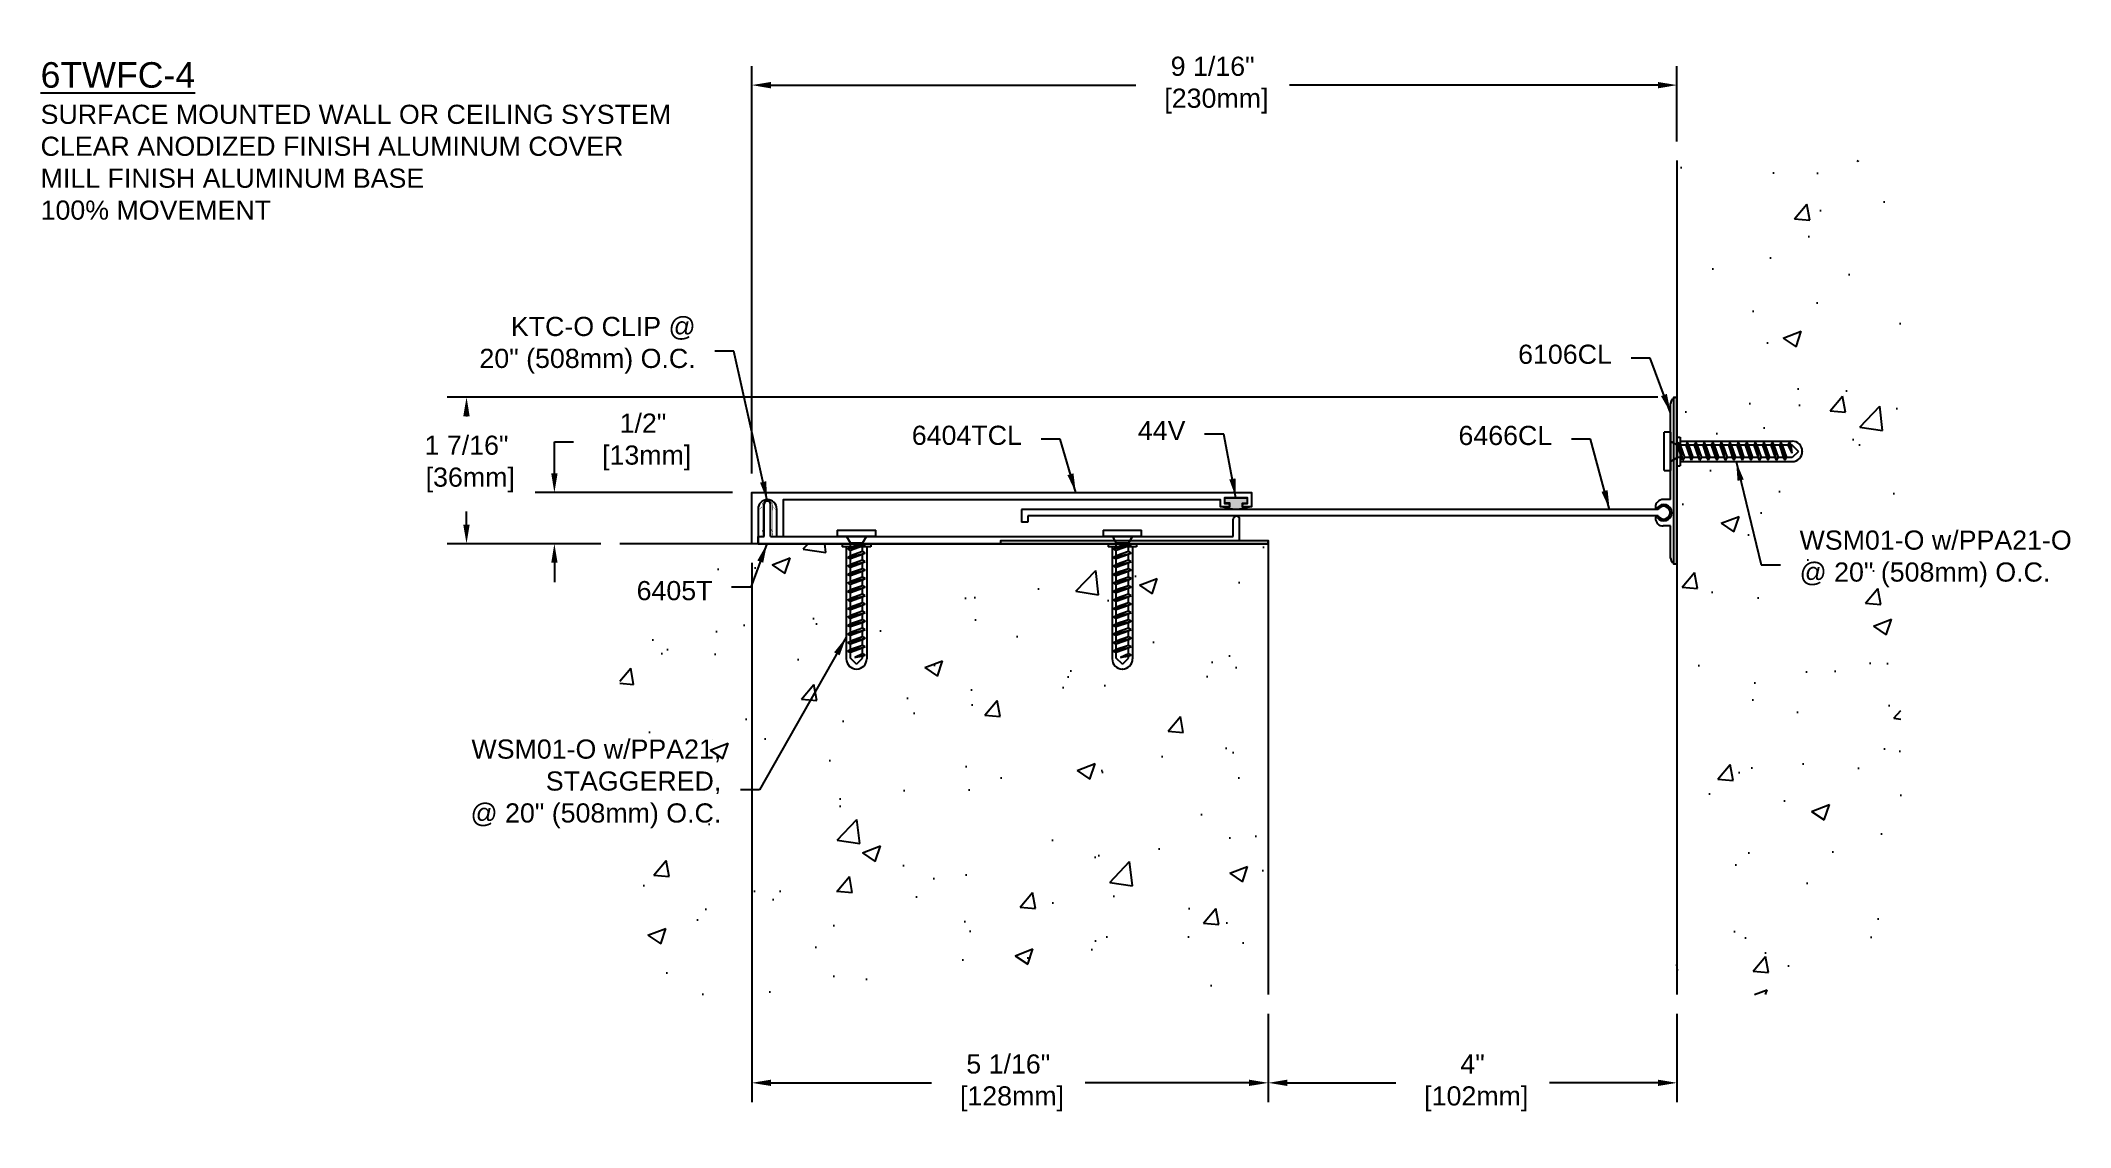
# Model space of a CAD drawing. Header units: inches. Extents: x -7.8 to 12.1, y -2.3 to 8.3.
import ezdxf

# ---------------------------------------------------------------- set-up
doc = ezdxf.new("R2010")
doc.units = ezdxf.units.IN
doc.header["$MEASUREMENT"] = 0
for name, color, linetype in [('Anchors', 4, 'Continuous'), ('Conditions', 1, 'Continuous'), ('Dimensions', 3, 'Continuous'), ('FBFlanges', 5, 'Continuous'), ('Fillers', 2, 'Continuous'), ('Metals', 7, 'Continuous'), ('Text', 2, 'Continuous')]:
    doc.layers.add(name, color=color, linetype=linetype)
doc.styles.add('arial', font='arial.ttf')
doc.dimstyles.new('ARIAL', dxfattribs={"dimtxt": 0.1875, "dimasz": 0.1875, "dimexe": 0.1875, "dimexo": 0.1875, "dimgap": 0.1875, "dimtad": 0, "dimtih": 1, "dimtoh": 1, "dimdec": 4, "dimzin": 3, "dimdsep": 46, "dimlunit": 4, "dimtxsty": 'arial', "dimcen": 0.09, "dimadec": 0, "dimazin": 0, "dimtfac": 1, "dimtdec": 4, "dimtofl": 0, "dimtmove": 0, "dimatfit": 3, "dimfxl": 0, "dimfrac": 2, "dimtolj": 1, "dimtzin": 0, "dimarcsym": 0})

# ---------------------------------------------------------------- blocks, each defined once
blk = doc.blocks.new('44v')
blk.add_hatch(color=256).paths.add_polyline_path([(0.11, 0), (-0.11, 0), (-0.11, -0.053), (-0.06, -0.053), (-0.06, -0.086), (-0.13, -0.086, 0.199136), (0.131, -0.086), (0.061, -0.086), (0.061, -0.054), (0.11, -0.054)])
blk.add_lwpolyline([(-0.13, -0.086), (-0.06, -0.086), (-0.06, -0.053), (-0.11, -0.053), (-0.11, 0), (0.11, 0), (0.11, -0.054), (0.061, -0.054), (0.061, -0.086), (0.131, -0.086, -0.199136)], format="xyb", close=True)
blk = doc.blocks.new('A$CB5')
for points in [[(0, 0.252, 0, 0.005, 0), (0.04, 0.291, 0.005, 0.005, 0)], [(0.183, 0.252, 0, 0.005, 0), (0.142, 0.294, 0.005, 0.005, 0)], [(0.06, 0.097, 0, 0.005, 0), (0.041, 0.041, 0.005, 0.005, 0)], [(0.122, 0.097, 0, 0.005, 0), (0.142, 0.041, 0.005, 0.005, 0)]]:
    blk.add_lwpolyline(points, format="xyseb")
at = {"const_width": 0.005}
for points in [[(0.041, 0.313), (0.041, 0.014, -0.414214), (0.031, 0.004), (0.003, 0.004)], [(0.041, 0.313, -0.804927), (0.143, 0.307, 0.586365)], [(0.143, 0.307), (0.141, 0.013, 0.4154), (0.151, 0.003), (0.183, 0.003)]]:
    blk.add_lwpolyline(points, format="xyb", dxfattribs=at)
blk = doc.blocks.new('tclip')
blk.add_blockref('A$CB5', (3.433, 2.823))
blk = doc.blocks.new('*D4')
at = {"layer": 'DEFPOINTS', "color": 0}
for p in [(4.221, -1.011), (8.221, -1.011), (4.221, -1.875)]:
    blk.add_point(p, dxfattribs=at)
at = {"layer": 'Dimensions', "color": 0, "lineweight": -2}
for p, q in [((4.221, -1.198), (4.221, -2.063)), ((8.221, -1.198), (8.221, -2.063)), ((4.409, -1.875), (5.469, -1.875)), ((8.034, -1.875), (6.973, -1.875))]:
    blk.add_line(p, q, dxfattribs=at)
at = {"layer": 'Dimensions', "color": 0}
for points in [[(4.409, -1.844), (4.409, -1.906), (4.221, -1.875)], [(8.034, -1.844), (8.034, -1.906), (8.221, -1.875)]]:
    blk.add_solid(points, dxfattribs=at)
at = {"layer": 'Dimensions', "color": 0, "insert": (6.221, -1.875), "char_height": 0.1875, "attachment_point": 5, "style": 'arial'}
blk.add_mtext('\\A1;4"\\P [102mm]', dxfattribs=at)
blk = doc.blocks.new('*D5')
at = {"layer": 'DEFPOINTS', "color": 0}
for p in [(-0.834, 3.402), (4.221, -1.011), (-0.834, -1.875)]:
    blk.add_point(p, dxfattribs=at)
at = {"layer": 'Dimensions', "color": 0, "lineweight": -2}
for p, q in [((-0.834, 3.215), (-0.834, -2.063)), ((4.221, -1.198), (4.221, -2.063)), ((-0.646, -1.875), (0.925, -1.875)), ((4.034, -1.875), (2.43, -1.875))]:
    blk.add_line(p, q, dxfattribs=at)
at = {"layer": 'Dimensions', "color": 0}
for points in [[(-0.646, -1.844), (-0.646, -1.906), (-0.834, -1.875)], [(4.034, -1.844), (4.034, -1.906), (4.221, -1.875)]]:
    blk.add_solid(points, dxfattribs=at)
at = {"layer": 'Dimensions', "color": 0, "insert": (1.677, -1.875), "char_height": 0.1875, "attachment_point": 5, "style": 'arial'}
blk.add_mtext('\\A1;5 1/16"\\P [128mm]', dxfattribs=at)
blk = doc.blocks.new('*D6')
at = {"layer": 'DEFPOINTS', "color": 0}
for p in [(-2.765, 3.902), (-0.834, 3.902), (-2.124, 3.402)]:
    blk.add_point(p, dxfattribs=at)
at = {"layer": 'Dimensions', "color": 0, "lineweight": -2}
for p, q in [((-2.765, 4.09), (-2.765, 4.398)), ((-2.765, 4.398), (-2.578, 4.398)), ((-1.021, 3.902), (-2.953, 3.902)), ((-2.311, 3.402), (-2.953, 3.402)), ((-2.765, 3.215), (-2.765, 3.027))]:
    blk.add_line(p, q, dxfattribs=at)
at = {"layer": 'Dimensions', "color": 0}
for points in [[(-2.796, 4.09), (-2.734, 4.09), (-2.765, 3.902)], [(-2.796, 3.215), (-2.734, 3.215), (-2.765, 3.402)]]:
    blk.add_solid(points, dxfattribs=at)
at = {"layer": 'Dimensions', "color": 0, "insert": (-1.898, 4.398), "char_height": 0.1875, "attachment_point": 5, "style": 'arial'}
blk.add_mtext('\\A1;1/2"\\P [13mm]', dxfattribs=at)
blk = doc.blocks.new('*D7')
at = {"layer": 'DEFPOINTS', "color": 0}
for p in [(8.221, 7.891), (8.221, 7.152), (-0.834, 3.902)]:
    blk.add_point(p, dxfattribs=at)
at = {"layer": 'Dimensions', "color": 0, "lineweight": -2}
for p, q in [((-0.834, 4.09), (-0.834, 8.078)), ((8.221, 7.34), (8.221, 8.078)), ((-0.646, 7.891), (2.925, 7.891)), ((8.034, 7.891), (4.43, 7.891))]:
    blk.add_line(p, q, dxfattribs=at)
at = {"layer": 'Dimensions', "color": 0}
for points in [[(-0.646, 7.922), (-0.646, 7.859), (-0.834, 7.891)], [(8.034, 7.922), (8.034, 7.859), (8.221, 7.891)]]:
    blk.add_solid(points, dxfattribs=at)
at = {"layer": 'Dimensions', "color": 0, "insert": (3.677, 7.891), "char_height": 0.1875, "attachment_point": 5, "style": 'arial'}
blk.add_mtext('\\A1;9 1/16"\\P [230mm]', dxfattribs=at)
blk = doc.blocks.new('FLANGE')
at = {"layer": 'FBFlanges'}
blk.add_lwpolyline([(20.79, -0.474), (19.155, -0.474), (19.155, -0.442), (20.79, -0.442)], close=True, dxfattribs=at)
blk = doc.blocks.new('6404T')
blk.add_lwpolyline([(-0.245, 0.339, -0.414214), (-0.154, 0.43), (-0.153, 0.43, -0.414214), (-0.062, 0.339), (-0.062, 0), (0, 0), (0, 0.5), (-4.892, 0.5), (-4.892, 0.362), (-4.816, 0.362, 0.414214), (-4.802, 0.376), (-4.802, 0.378, 0.414214), (-4.816, 0.392), (-4.852, 0.392), (-4.852, 0.45), (-4.627, 0.45), (-4.627, 0.392), (-4.663, 0.392, 0.414214), (-4.677, 0.378), (-4.677, 0.376, 0.414214), (-4.663, 0.362), (-4.587, 0.362), (-4.587, 0.43), (-0.307, 0.43), (-0.307, 0.068), (-0.245, 0.068), (-0.245, 0.339)], format="xyb")
blk = doc.blocks.new('6405T')
for p, q in [((-4.903, 0.419), (-4.901, 0.419)), ((-4.933, 0.07), (-4.933, 0.389)), ((-4.871, 0.07), (-4.871, 0.389)), ((-0.342, 0.07), (-0.342, 0.24)), ((-0.312, 0.27), (-0.31, 0.27)), ((-0.28, 0.031), (-0.28, 0.24)), ((-4.993, 0), (-4.993, 0.07)), ((-4.993, 0.07), (-4.933, 0.07)), ((-4.993, 0), (0, 0)), ((-4.871, 0.07), (-0.342, 0.07)), ((-0.28, 0.031), (0, 0.031)), ((0, 0), (0, 0.031))]:
    blk.add_line(p, q)
for centre, start, end in [((-4.903, 0.389), 90, 180), ((-4.901, 0.389), 360, 90), ((-0.312, 0.24), 90, 180), ((-0.31, 0.24), 0, 90)]:
    blk.add_arc(centre, 0.03, start, end)
blk = doc.blocks.new('*D21')
at = {"layer": 'DEFPOINTS', "color": 0}
for p in [(-3.625, 4.836), (8.221, 4.836), (-2.124, 3.402)]:
    blk.add_point(p, dxfattribs=at)
at = {"layer": 'Dimensions', "color": 0, "lineweight": -2}
for p, q in [((8.034, 4.836), (-3.813, 4.836)), ((-3.625, 4.649), (-3.625, 4.647)), ((-3.625, 3.59), (-3.625, 3.716)), ((-2.311, 3.402), (-3.813, 3.402))]:
    blk.add_line(p, q, dxfattribs=at)
at = {"layer": 'Dimensions', "color": 0}
for points in [[(-3.657, 4.649), (-3.594, 4.649), (-3.625, 4.836)], [(-3.657, 3.59), (-3.594, 3.59), (-3.625, 3.402)]]:
    blk.add_solid(points, dxfattribs=at)
at = {"layer": 'Dimensions', "color": 0, "insert": (-3.625, 4.182), "char_height": 0.1875, "attachment_point": 5, "style": 'arial'}
blk.add_mtext('\\A1;1 7/16"\\P [36mm]', dxfattribs=at)
blk = doc.blocks.new('6466')
for p, q in [((-0.117, 0.031), (-6.347, 0.031)), ((-6.347, 0.031), (-6.347, -0.093)), ((-6.285, -0.093), (-6.347, -0.093)), ((-0.117, -0.031), (-6.285, -0.031)), ((-6.285, -0.031), (-6.285, -0.093))]:
    blk.add_line(p, q)
blk.add_arc((-0.062, 0), 0.0625, 209.7357, 150.2643)
blk = doc.blocks.new('A$CB395')
for p, q in [((0.56, 0.212), (0.558, 0.212)), ((0.001, 0), (0.001, 0.001)), ((0.001, 0), (1.636, 0)), ((0.062, 0.062), (0.376, 0.062)), ((0.376, 0.062), (0.376, 0.134)), ((0.636, 0.062), (0.636, 0.134)), ((0.636, 0.062), (1.575, 0.062)), ((1.636, 0), (1.636, 0.001))]:
    blk.add_line(p, q)
for centre, radius, start, end in [((0.454, 0.134), 0.078, 91.7198, 180), ((0.452, 0.202), 0.01, 306.9024, 91.7198), ((0.56, 0.202), 0.01, 90, 233.1301), ((0.558, 0.134), 0.078, 0, 90), ((0.062, 0.001), 0.061, 90, 180), ((0.506, 0.13), 0.08, 126.9024, 53.1301), ((1.575, 0.001), 0.061, 0, 90)]:
    blk.add_arc(centre, radius, start, end)
blk = doc.blocks.new('6106')
blk.add_blockref('A$CB395', (3.627, 2.585))
blk = doc.blocks.new('WSM01')
for p, q in [((-0.188, 0.062), (-0.188, 0)), ((-0.188, 0.062), (0.188, 0.062)), ((0.188, 0), (-0.188, 0)), ((-0.098, 0), (-0.06, -0.065)), ((0.06, -0.065), (0.098, 0)), ((0.188, 0), (0.188, 0.062)), ((-0.086, -0.121), (0.086, -0.079)), ((-0.086, -0.121), (-0.06, -0.106)), ((-0.086, -0.121), (-0.06, -0.135)), ((-0.086, -0.204), (0.086, -0.162)), ((-0.086, -0.204), (-0.06, -0.19)), ((0.06, -0.065), (-0.06, -0.106)), ((0.06, -0.065), (-0.06, -0.065)), ((-0.06, -0.106), (-0.06, -0.065)), ((0.06, -0.093), (-0.06, -0.135)), ((-0.06, -0.19), (-0.06, -0.135)), ((0.06, -0.148), (-0.06, -0.19)), ((0.06, -0.176), (-0.06, -0.218)), ((0.086, -0.079), (0.06, -0.065)), ((0.086, -0.079), (0.06, -0.093)), ((0.06, -0.148), (0.06, -0.093)), ((0.086, -0.162), (0.06, -0.148)), ((0.086, -0.162), (0.06, -0.176)), ((0.06, -0.231), (0.06, -0.176)), ((-0.086, -0.204), (-0.06, -0.218)), ((-0.086, -0.287), (0.086, -0.246)), ((-0.086, -0.287), (-0.06, -0.273)), ((-0.086, -0.287), (-0.06, -0.302)), ((-0.086, -0.371), (0.086, -0.329)), ((-0.086, -0.371), (-0.06, -0.356)), ((-0.086, -0.371), (-0.06, -0.385)), ((-0.06, -0.273), (-0.06, -0.218)), ((0.06, -0.231), (-0.06, -0.273)), ((0.06, -0.26), (-0.06, -0.302)), ((-0.06, -0.356), (-0.06, -0.302)), ((0.06, -0.315), (-0.06, -0.356)), ((0.06, -0.343), (-0.06, -0.385)), ((-0.06, -0.44), (-0.06, -0.385)), ((0.086, -0.246), (0.06, -0.231)), ((0.086, -0.246), (0.06, -0.26)), ((0.06, -0.315), (0.06, -0.26)), ((0.086, -0.329), (0.06, -0.315)), ((0.086, -0.329), (0.06, -0.343)), ((0.06, -0.398), (0.06, -0.343)), ((-0.086, -0.454), (0.086, -0.412)), ((-0.086, -0.454), (-0.06, -0.44)), ((-0.086, -0.454), (-0.06, -0.468)), ((-0.086, -0.537), (0.086, -0.496)), ((-0.086, -0.537), (-0.06, -0.523)), ((-0.086, -0.537), (-0.06, -0.552)), ((-0.086, -0.621), (0.086, -0.579)), ((0.06, -0.398), (-0.06, -0.44)), ((0.06, -0.426), (-0.06, -0.468)), ((-0.06, -0.523), (-0.06, -0.468)), ((0.06, -0.481), (-0.06, -0.523)), ((0.06, -0.51), (-0.06, -0.552)), ((-0.06, -0.606), (-0.06, -0.552)), ((0.06, -0.565), (-0.06, -0.606)), ((0.06, -0.593), (-0.06, -0.635)), ((0.086, -0.412), (0.06, -0.398)), ((0.086, -0.412), (0.06, -0.426)), ((0.06, -0.481), (0.06, -0.426)), ((0.086, -0.496), (0.06, -0.481)), ((0.086, -0.496), (0.06, -0.51)), ((0.06, -0.565), (0.06, -0.51)), ((0.086, -0.579), (0.06, -0.565)), ((0.086, -0.579), (0.06, -0.593)), ((0.06, -0.648), (0.06, -0.593)), ((-0.086, -0.621), (-0.06, -0.606)), ((-0.086, -0.621), (-0.06, -0.635)), ((-0.086, -0.704), (0.086, -0.662)), ((-0.086, -0.704), (-0.06, -0.69)), ((-0.086, -0.704), (-0.06, -0.718)), ((-0.086, -0.787), (0.086, -0.746)), ((-0.086, -0.787), (-0.06, -0.773)), ((-0.086, -0.787), (-0.06, -0.802)), ((-0.06, -0.69), (-0.06, -0.635)), ((0.06, -0.648), (-0.06, -0.69)), ((0.06, -0.676), (-0.06, -0.718)), ((-0.06, -0.773), (-0.06, -0.718)), ((0.06, -0.731), (-0.06, -0.773)), ((0.06, -0.76), (-0.06, -0.802)), ((0.086, -0.662), (0.06, -0.648)), ((0.086, -0.662), (0.06, -0.676)), ((0.06, -0.731), (0.06, -0.676)), ((0.086, -0.746), (0.06, -0.731)), ((0.086, -0.746), (0.06, -0.76)), ((0.06, -0.815), (0.06, -0.76)), ((-0.086, -0.871), (0.086, -0.829)), ((-0.086, -0.871), (-0.06, -0.856)), ((-0.086, -0.871), (-0.06, -0.885)), ((-0.086, -0.954), (0.086, -0.912)), ((-0.086, -0.954), (-0.06, -0.94)), ((-0.086, -0.954), (-0.06, -0.968)), ((-0.06, -0.856), (-0.06, -0.802)), ((0.06, -0.815), (-0.06, -0.856)), ((0.06, -0.843), (-0.06, -0.885)), ((-0.06, -0.94), (-0.06, -0.885)), ((0.06, -0.898), (-0.06, -0.94)), ((0.06, -0.926), (-0.06, -0.968)), ((-0.06, -1.023), (-0.06, -0.968)), ((0.06, -0.981), (-0.06, -1.023)), ((0.086, -0.829), (0.06, -0.815)), ((0.086, -0.829), (0.06, -0.843)), ((0.06, -0.898), (0.06, -0.843)), ((0.086, -0.912), (0.06, -0.898)), ((0.086, -0.912), (0.06, -0.926)), ((0.06, -0.981), (0.06, -0.926)), ((0.086, -0.996), (0.06, -0.981)), ((-0.086, -1.037), (0.086, -0.996)), ((-0.086, -1.037), (-0.06, -1.023)), ((-0.086, -1.037), (-0.06, -1.052)), ((-0.086, -1.121), (0.086, -1.079)), ((-0.086, -1.121), (-0.06, -1.106)), ((-0.086, -1.121), (-0.06, -1.135)), ((0.06, -1.01), (-0.06, -1.052)), ((-0.06, -1.106), (-0.06, -1.052)), ((0.06, -1.065), (-0.06, -1.106)), ((0.06, -1.093), (-0.06, -1.135)), ((-0.06, -1.19), (-0.06, -1.135)), ((0, -1.25), (-0.06, -1.19)), ((0.06, -1.148), (-0.017, -1.185)), ((-0.017, -1.185), (0.086, -1.162)), ((0.06, -1.175), (-0.017, -1.185)), ((0, -1.25), (0.06, -1.19)), ((0.086, -0.996), (0.06, -1.01)), ((0.06, -1.065), (0.06, -1.01)), ((0.086, -1.079), (0.06, -1.065)), ((0.086, -1.079), (0.06, -1.093)), ((0.06, -1.148), (0.06, -1.093)), ((0.086, -1.162), (0.06, -1.148)), ((0.086, -1.162), (0.06, -1.175)), ((0.06, -1.19), (0.06, -1.175))]:
    blk.add_line(p, q)
blk = doc.blocks.new('PPA21')
for p, q in [((0.14, 0), (-0.14, 0)), ((-0.14, 0), (-0.14, -0.03)), ((0.14, 0), (0.14, -0.03)), ((0.14, -0.03), (-0.14, -0.03)), ((-0.1, -0.03), (-0.1, -1.128)), ((0.1, -0.03), (0.1, -1.128)), ((0.001, -1.227), (-0.001, -1.227))]:
    blk.add_line(p, q)
for centre, start, end in [((-0.001, -1.128), 180, 270), ((0.001, -1.128), 270, 0)]:
    blk.add_arc(centre, 0.099, start, end)

msp = doc.modelspace()

# ---------------------------------------------------------------- hatches: boundary and pattern name
at = {"layer": 'Conditions'}
h = msp.add_hatch(dxfattribs=at)
h.set_pattern_fill('AR-CONC', color=256, scale=0.25, style=0)
h.paths.add_polyline_path([(10.41372, 7.15228), (8.22108, 7.15228), (8.22108, 5.29178), (8.28408, 5.29178), (8.28408, 5.30428), (9.57908, 5.30428), (9.71391, 5.20853, -0.51837334), (9.71391, 5.15002), (9.57908, 5.05428), (8.28408, 5.05428), (8.28408, 5.06678), (8.22108, 5.06678), (8.22108, 4.15228), (8.22108, 3.43353), (8.22108, 2.80853, -0.41421356), (8.34608, 2.68353, -0.41421356), (8.22108, 2.55853), (8.22108, -1.01064), (10.41372, -1.01064)])
h.paths.add_polyline_path([(8.55776, 1.68393), (9.81232, 1.68393), (9.81232, 1.39872), (8.55776, 1.39872)], flags=24)
h.paths.add_polyline_path([(8.55387, 2.17686), (10.83661, 2.17686), (10.83661, 1.88922), (8.55387, 1.88922)], flags=9)
h.paths.add_polyline_path([(8.61548, 4.1142), (9.43685, 4.1142), (9.43685, 3.82898), (8.61548, 3.82898)], flags=24)
h.paths.add_polyline_path([(9.85574, 4.4543), (12.01442, 4.4543), (12.01442, 3.79865), (9.85574, 3.79865)], flags=9)
h = msp.add_hatch(dxfattribs=at)
h.set_pattern_fill('AR-CONC', color=256, scale=0.25, style=0)
h.paths.add_polyline_path([(4.22108, 2.55853, -0.41421356), (4.09608, 2.68353, -0.41421356), (4.22108, 2.80853), (4.22108, 3.40228), (2.90732, 3.40228), (2.90732, 3.33928), (2.91982, 3.33928), (2.91982, 2.04428), (2.82408, 1.90944, -0.51837334), (2.76557, 1.90944), (2.66982, 2.04428), (2.66982, 3.33928), (2.68232, 3.33928), (2.68232, 3.40228), (0.30442, 3.40228), (0.30442, 3.33928), (0.31692, 3.33928), (0.31692, 2.04428), (0.22117, 1.90944, -0.51837334), (0.16266, 1.90944), (0.06692, 2.04428), (0.06692, 3.33928), (0.07942, 3.33928), (0.07942, 3.40228), (-0.77192, 3.40228), (-2.12392, 3.40228), (-2.12392, -1.01064), (4.22108, -1.01064)])
h.paths.add_polyline_path([(-0.24154, 0.86624), (1.91714, 0.86624), (1.91714, 0.21059), (-0.24154, 0.21059)], flags=24)
h.paths.add_polyline_path([(-3.26442, 1.37892), (-1.0849, 1.37892), (-1.0849, 0.72327), (-3.26442, 0.72327)], flags=9)
h.paths.add_polyline_path([(-1.99215, 3.08374), (-1.17078, 3.08374), (-1.17078, 2.79853), (-1.99215, 2.79853)], flags=24)

# ---------------------------------------------------------------- linework, layer by layer
for p, q in [((8.22108, 7.15228), (8.22108, -1.01064)), ((4.22108, 3.40228), (-2.12392, 3.40228)), ((4.22108, 3.40228), (4.22108, -1.01064))]:
    msp.add_line(p, q, dxfattribs=at)
at = {"layer": 'FBFlanges'}
msp.add_lwpolyline([(4.22108, 3.40228), (1.60358, 3.40228), (1.60358, 3.43353), (4.22108, 3.43353)], close=True, dxfattribs=at)

# ---------------------------------------------------------------- block references
at = {"rotation": 90}
msp.add_blockref('FLANGE', (7.7475, -15.9533), dxfattribs=at)
at = {"xscale": -1}
msp.add_blockref('6404T', (-0.83392, 3.40228), dxfattribs=at)
at = {"layer": 'Anchors', "rotation": 90}
for name, p in [('WSM01', (8.15908, 4.30581)), ('PPA21', (8.22108, 4.30581))]:
    msp.add_blockref(name, p, dxfattribs=at)
at = {"layer": 'Anchors'}
for name, p in [('tclip', (-4.20537, 0.64975)), ('WSM01', (0.19192, 3.47228)), ('PPA21', (0.19192, 3.40228)), ('WSM01', (2.79338, 3.47228)), ('PPA21', (2.79338, 3.40228))]:
    msp.add_blockref(name, p, dxfattribs=at)
at = {"layer": 'Fillers'}
msp.add_blockref('44v', (3.90558, 3.85042), dxfattribs=at)
at = {"layer": 'Metals', "rotation": 90}
msp.add_blockref('6106', (10.80653, -0.42732), dxfattribs=at)
at = {"layer": 'Metals'}
for name, p in [('6405T', (4.22108, 3.40228)), ('6466', (8.15358, 3.70631))]:
    msp.add_blockref(name, p, dxfattribs=at)

# ---------------------------------------------------------------- texts
at = {"layer": 'Text', "insert": (-7.79337, 8.11567), "char_height": 0.2, "width": 6.8377873, "attachment_point": 1, "style": 'arial'}
msp.add_mtext('{\\H1.25x;\\L6TWFC-4\\P\\H0.75x;\\lSURFACE MOUNTED WALL OR CEILING SYSTEM\\PCLEAR ANODIZED FINISH ALUMINUM COVER\\PMILL FINISH ALUMINUM BASE\\P100% MOVEMENT}', dxfattribs=at)
at = {"layer": 'Text', "char_height": 0.1875, "style": 'arial'}
for s, insert, attachment_point in [('KTC-O CLIP @\\P20" (508mm) O.C.', (-1.38257, 5.34431), 6), ('6106CL', (7.58431, 5.16038), 9), ('\\A1;44V', (3.41105, 4.41667), 9), ('6404TCL', (1.81043, 4.36701), 9), ('6466CL', (7.00021, 4.36551), 9), ('WSM01-O w/PPA21-O\\P@ 20" (508mm) O.C.', (9.42088, 3.253), 4), ('6405T', (-1.21766, 3.03687), 3), ('WSM01-O w/PPA21,\\PSTAGGERED,\\P@ 20" (508mm) O.C.', (-1.13177, 1.0511), 6)]:
    msp.add_mtext(s, dxfattribs=dict(at, insert=insert, attachment_point=attachment_point))

# ---------------------------------------------------------------- dimensions: what is measured, and where the dimension line sits
at = {"layer": 'Dimensions'}
for base, p1, p2, override, picture, middle in [((8.22108, 7.89071), (-0.83392, 3.90228), (8.22108, 7.15228), {"dimtad": 0, "dimpost": '\\X'}, '*D7', (3.67733, 7.89071)), ((-0.83392, -1.87514), (4.22108, -1.01064), (-0.83392, 3.40228), {"dimpost": '\\X'}, '*D5', (1.67733, -1.87514)), ((4.22108, -1.87514), (8.22108, -1.01064), (4.22108, -1.01064), {"dimpost": '\\X'}, '*D4', (6.22108, -1.87514))]:
    dim = msp.add_linear_dim(base=base, p1=p1, p2=p2, dimstyle='ARIAL', override=override, dxfattribs=at)
    dim.commit()
    dim.dimension.update_dxf_attribs({"geometry": picture, "text_midpoint": middle, "dimtype": 160})
for base, p2, picture, middle in [((-3.62549, 4.83631), (8.22108, 4.83631), '*D21', (-3.62549, 4.18179)), ((-2.7651, 3.90228), (-0.83392, 3.90228), '*D6', (-1.89808, 4.39768))]:
    dim = msp.add_linear_dim(base=base, p1=(-2.12392, 3.40228), p2=p2, angle=90, dimstyle='ARIAL', override={"dimpost": '\\X'}, dxfattribs=at)
    dim.commit()
    dim.dimension.update_dxf_attribs({"geometry": picture, "text_midpoint": middle, "dimtype": 160})

# ---------------------------------------------------------------- leaders
at = {"layer": 'Text', "annotation_type": 0, "has_hookline": 1}
for points, hookline_direction, text_width in [([(-0.68165, 3.82386), (-1.00757, 5.28556), (-1.19507, 5.28556)], 1, 2.08578), ([(8.15908, 4.6822), (7.95931, 5.21913), (7.77181, 5.21913)], 1, 0.89836), ([(2.33794, 3.90228), (2.18543, 4.42576), (1.99793, 4.42576)], 1, 1.05836), ([(3.90558, 3.85228), (3.78605, 4.47542), (3.59855, 4.47542)], 1, 0.46069), ([(7.56192, 3.73731), (7.37521, 4.42426), (7.18771, 4.42426)], 1, 0.89836), ([(8.80003, 4.20581), (9.04588, 3.19425), (9.23338, 3.19425)], 0, 2.64866), ([(-0.68436, 3.40228), (-0.84266, 2.97812), (-1.03016, 2.97812)], 1, 0.72762), ([(0.09192, 2.48715), (-0.75677, 0.99235), (-0.94427, 0.99235)], 1, 2.41895)]:
    msp.add_leader(points, dimstyle='ARIAL', dxfattribs=dict(at, hookline_direction=hookline_direction, text_width=text_width))

doc.saveas('drawing.dxf')
